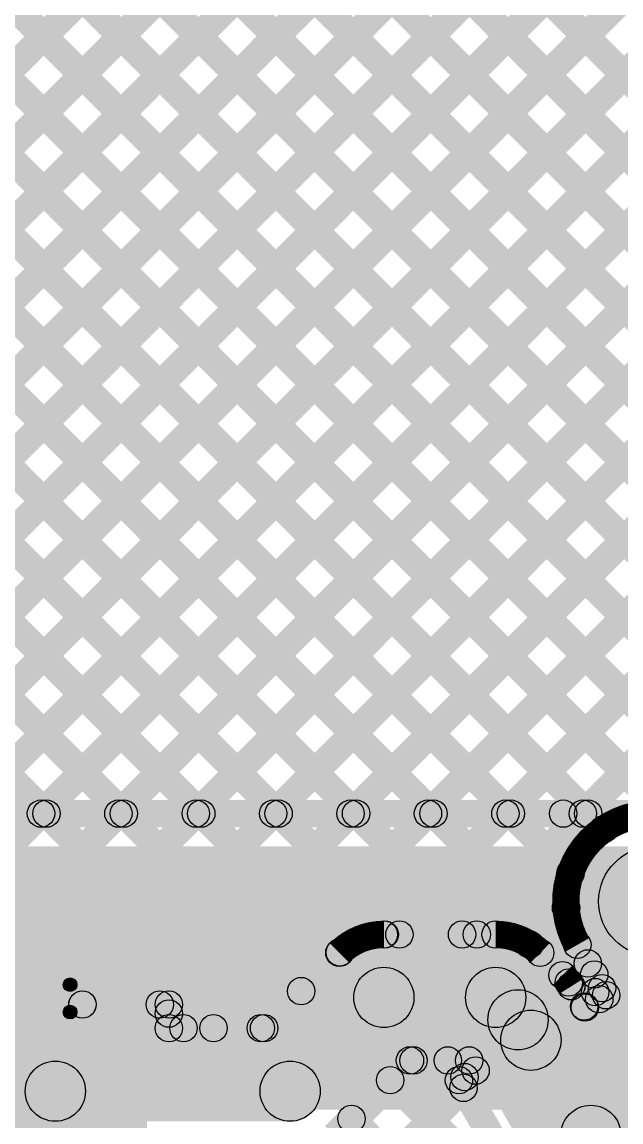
# Model space of a CAD drawing. Header units: millimetres. Extents: x 0.02 to 3.53, y 0 to 2.66.
# Drawn here: x 2.2419 to 2.4609, y 1.8574 to 2.2592 of the extents above; entities that cross this region are included whole.
import ezdxf

# ---------------------------------------------------------------- set-up
doc = ezdxf.new("R2010")
doc.units = ezdxf.units.MM
doc.header["$MEASUREMENT"] = 0
for name, color, linetype in [('BottomLayer', 5, 'Continuous'), ('TopLayer', 1, 'Continuous'), ('TopOverlay', 2, 'Continuous'), ('TopPaste', 8, 'Continuous'), ('TopSolder', 216, 'Continuous')]:
    doc.layers.add(name, color=color, linetype=linetype)

# ---------------------------------------------------------------- blocks, each defined once
blk = doc.blocks.new('WS2812B_M____6')
at = {"layer": 'TopLayer'}
for points in [[(-0.09409, 0.05079), (-0.03504, 0.05079), (-0.03504, 0.01142), (-0.09409, 0.01142)], [(0.03504, 0.05079), (0.09409, 0.05079), (0.09409, 0.01142), (0.03504, 0.01142)], [(-0.09409, -0.01142), (-0.03504, -0.01142), (-0.03504, -0.05079), (-0.09409, -0.05079)], [(0.03504, -0.01142), (0.09409, -0.01142), (0.09409, -0.05079), (0.03504, -0.05079)]]:
    blk.add_hatch(color=1, dxfattribs=at).paths.add_polyline_path(points)
at = {"layer": 'TopOverlay'}
h = blk.add_hatch(color=2, dxfattribs=at)
edge = h.paths.add_edge_path()
edge.add_arc((-0.07, 0.07), 0.0025, 0, 360)
h = blk.add_hatch(color=2, dxfattribs=at)
edge = h.paths.add_edge_path()
edge.add_arc((-0.07, 0.07), 0.0025, 0, 360)
for points in [[(0.07, 0.0725), (0.07, 0.0675), (-0.07, 0.0675), (-0.07, 0.0725)], [(-0.0725, 0.07), (-0.0675, 0.07), (-0.0675, 0.06), (-0.0725, 0.06)], [(0.0675, 0.07), (0.0725, 0.07), (0.0725, 0.06), (0.0675, 0.06)], [(-0.0725, -0.06), (-0.0675, -0.06), (-0.0675, -0.07), (-0.0725, -0.07)], [(0.0675, -0.06), (0.0725, -0.06), (0.0725, -0.07), (0.0675, -0.07)], [(0.07, -0.0675), (0.07, -0.0725), (-0.07, -0.0725), (-0.07, -0.0675)]]:
    blk.add_hatch(color=2, dxfattribs=at).paths.add_polyline_path(points)
h = blk.add_hatch(color=2, dxfattribs=at)
edge = h.paths.add_edge_path()
edge.add_arc((0.07, 0.07), 0.0025, 0, 360)
h = blk.add_hatch(color=2, dxfattribs=at)
edge = h.paths.add_edge_path()
edge.add_arc((0.07, 0.07), 0.0025, 0, 360)
h = blk.add_hatch(color=2, dxfattribs=at)
edge = h.paths.add_edge_path()
edge.add_arc((-0.091, 0.061), 0.0025, 0, 360)
h = blk.add_hatch(color=2, dxfattribs=at)
edge = h.paths.add_edge_path()
edge.add_arc((-0.085, 0.061), 0.0025, 0, 360)
h = blk.add_hatch(color=2, dxfattribs=at)
edge = h.paths.add_edge_path()
edge.add_arc((-0.07, 0.06), 0.0025, 0, 360)
h = blk.add_hatch(color=2, dxfattribs=at)
edge = h.paths.add_edge_path()
edge.add_arc((0.07, 0.06), 0.0025, 0, 360)
h = blk.add_hatch(color=2, dxfattribs=at)
edge = h.paths.add_edge_path()
edge.add_arc((-0.07, -0.06), 0.0025, 0, 360)
h = blk.add_hatch(color=2, dxfattribs=at)
edge = h.paths.add_edge_path()
edge.add_arc((0.07, -0.06), 0.0025, 0, 360)
h = blk.add_hatch(color=2, dxfattribs=at)
edge = h.paths.add_edge_path()
edge.add_arc((-0.07, -0.07), 0.0025, 0, 360)
h = blk.add_hatch(color=2, dxfattribs=at)
edge = h.paths.add_edge_path()
edge.add_arc((-0.07, -0.07), 0.0025, 0, 360)
h = blk.add_hatch(color=2, dxfattribs=at)
edge = h.paths.add_edge_path()
edge.add_arc((0.07, -0.07), 0.0025, 0, 360)
h = blk.add_hatch(color=2, dxfattribs=at)
edge = h.paths.add_edge_path()
edge.add_arc((0.07, -0.07), 0.0025, 0, 360)
at = {"layer": 'TopPaste'}
for points in [[(-0.09409, 0.05079), (-0.03504, 0.05079), (-0.03504, 0.01142), (-0.09409, 0.01142)], [(0.03504, 0.05079), (0.09409, 0.05079), (0.09409, 0.01142), (0.03504, 0.01142)], [(-0.09409, -0.01142), (-0.03504, -0.01142), (-0.03504, -0.05079), (-0.09409, -0.05079)], [(0.03504, -0.01142), (0.09409, -0.01142), (0.09409, -0.05079), (0.03504, -0.05079)]]:
    blk.add_hatch(color=8, dxfattribs=at).paths.add_polyline_path(points)
at = {"layer": 'TopSolder'}
for points in [[(-0.09809, 0.05479), (-0.03104, 0.05479), (-0.03104, 0.00742), (-0.09809, 0.00742)], [(0.03104, 0.05479), (0.09809, 0.05479), (0.09809, 0.00742), (0.03104, 0.00742)], [(-0.09809, -0.00742), (-0.03104, -0.00742), (-0.03104, -0.05479), (-0.09809, -0.05479)], [(0.03104, -0.00742), (0.09809, -0.00742), (0.09809, -0.05479), (0.03104, -0.05479)]]:
    blk.add_hatch(color=216, dxfattribs=at).paths.add_polyline_path(points)
at = {"layer": 'TopOverlay', "const_width": 0.005}
blk.add_lwpolyline([(-0.085, 0.061, 1), (-0.091, 0.061, 1)], format="xyb", close=True, dxfattribs=at)
at = {"layer": 'TopOverlay'}
for centre in [(-0.07, 0.07), (-0.07, 0.07), (0.07, 0.07), (0.07, 0.07), (-0.091, 0.061), (-0.085, 0.061), (-0.07, 0.06), (0.07, 0.06), (-0.07, -0.06), (0.07, -0.06), (-0.07, -0.07), (-0.07, -0.07), (0.07, -0.07), (0.07, -0.07)]:
    blk.add_circle(centre, 0.0025, dxfattribs=at)
blk = doc.blocks.new('WS2812B_M____7')
at = {"layer": 'TopLayer'}
for points in [[(-0.09409, 0.05079), (-0.03504, 0.05079), (-0.03504, 0.01142), (-0.09409, 0.01142)], [(0.03504, 0.05079), (0.09409, 0.05079), (0.09409, 0.01142), (0.03504, 0.01142)], [(-0.09409, -0.01142), (-0.03504, -0.01142), (-0.03504, -0.05079), (-0.09409, -0.05079)], [(0.03504, -0.01142), (0.09409, -0.01142), (0.09409, -0.05079), (0.03504, -0.05079)]]:
    blk.add_hatch(color=1, dxfattribs=at).paths.add_polyline_path(points)
at = {"layer": 'TopOverlay'}
h = blk.add_hatch(color=2, dxfattribs=at)
edge = h.paths.add_edge_path()
edge.add_arc((-0.07, 0.07), 0.0025, 0, 360)
h = blk.add_hatch(color=2, dxfattribs=at)
edge = h.paths.add_edge_path()
edge.add_arc((-0.07, 0.07), 0.0025, 0, 360)
for points in [[(0.07, 0.0725), (0.07, 0.0675), (-0.07, 0.0675), (-0.07, 0.0725)], [(-0.0725, 0.07), (-0.0675, 0.07), (-0.0675, 0.06), (-0.0725, 0.06)], [(0.0675, 0.07), (0.0725, 0.07), (0.0725, 0.06), (0.0675, 0.06)], [(-0.0725, -0.06), (-0.0675, -0.06), (-0.0675, -0.07), (-0.0725, -0.07)], [(0.0675, -0.06), (0.0725, -0.06), (0.0725, -0.07), (0.0675, -0.07)], [(0.07, -0.0675), (0.07, -0.0725), (-0.07, -0.0725), (-0.07, -0.0675)]]:
    blk.add_hatch(color=2, dxfattribs=at).paths.add_polyline_path(points)
h = blk.add_hatch(color=2, dxfattribs=at)
edge = h.paths.add_edge_path()
edge.add_arc((0.07, 0.07), 0.0025, 0, 360)
h = blk.add_hatch(color=2, dxfattribs=at)
edge = h.paths.add_edge_path()
edge.add_arc((0.07, 0.07), 0.0025, 0, 360)
h = blk.add_hatch(color=2, dxfattribs=at)
edge = h.paths.add_edge_path()
edge.add_arc((-0.091, 0.061), 0.0025, 0, 360)
h = blk.add_hatch(color=2, dxfattribs=at)
edge = h.paths.add_edge_path()
edge.add_arc((-0.085, 0.061), 0.0025, 0, 360)
h = blk.add_hatch(color=2, dxfattribs=at)
edge = h.paths.add_edge_path()
edge.add_arc((-0.07, 0.06), 0.0025, 0, 360)
h = blk.add_hatch(color=2, dxfattribs=at)
edge = h.paths.add_edge_path()
edge.add_arc((0.07, 0.06), 0.0025, 0, 360)
h = blk.add_hatch(color=2, dxfattribs=at)
edge = h.paths.add_edge_path()
edge.add_arc((-0.07, -0.06), 0.0025, 0, 360)
h = blk.add_hatch(color=2, dxfattribs=at)
edge = h.paths.add_edge_path()
edge.add_arc((0.07, -0.06), 0.0025, 0, 360)
h = blk.add_hatch(color=2, dxfattribs=at)
edge = h.paths.add_edge_path()
edge.add_arc((-0.07, -0.07), 0.0025, 0, 360)
h = blk.add_hatch(color=2, dxfattribs=at)
edge = h.paths.add_edge_path()
edge.add_arc((-0.07, -0.07), 0.0025, 0, 360)
h = blk.add_hatch(color=2, dxfattribs=at)
edge = h.paths.add_edge_path()
edge.add_arc((0.07, -0.07), 0.0025, 0, 360)
h = blk.add_hatch(color=2, dxfattribs=at)
edge = h.paths.add_edge_path()
edge.add_arc((0.07, -0.07), 0.0025, 0, 360)
at = {"layer": 'TopPaste'}
for points in [[(-0.09409, 0.05079), (-0.03504, 0.05079), (-0.03504, 0.01142), (-0.09409, 0.01142)], [(0.03504, 0.05079), (0.09409, 0.05079), (0.09409, 0.01142), (0.03504, 0.01142)], [(-0.09409, -0.01142), (-0.03504, -0.01142), (-0.03504, -0.05079), (-0.09409, -0.05079)], [(0.03504, -0.01142), (0.09409, -0.01142), (0.09409, -0.05079), (0.03504, -0.05079)]]:
    blk.add_hatch(color=8, dxfattribs=at).paths.add_polyline_path(points)
at = {"layer": 'TopSolder'}
for points in [[(-0.09809, 0.05479), (-0.03104, 0.05479), (-0.03104, 0.00742), (-0.09809, 0.00742)], [(0.03104, 0.05479), (0.09809, 0.05479), (0.09809, 0.00742), (0.03104, 0.00742)], [(-0.09809, -0.00742), (-0.03104, -0.00742), (-0.03104, -0.05479), (-0.09809, -0.05479)], [(0.03104, -0.00742), (0.09809, -0.00742), (0.09809, -0.05479), (0.03104, -0.05479)]]:
    blk.add_hatch(color=216, dxfattribs=at).paths.add_polyline_path(points)
at = {"layer": 'TopOverlay', "const_width": 0.005}
blk.add_lwpolyline([(-0.085, 0.061, 1), (-0.091, 0.061, 1)], format="xyb", close=True, dxfattribs=at)
at = {"layer": 'TopOverlay'}
for centre in [(-0.07, 0.07), (-0.07, 0.07), (0.07, 0.07), (0.07, 0.07), (-0.091, 0.061), (-0.085, 0.061), (-0.07, 0.06), (0.07, 0.06), (-0.07, -0.06), (0.07, -0.06), (-0.07, -0.07), (-0.07, -0.07), (0.07, -0.07), (0.07, -0.07)]:
    blk.add_circle(centre, 0.0025, dxfattribs=at)

msp = doc.modelspace()

# ---------------------------------------------------------------- hatches: boundary and pattern name
at = {"layer": 'BottomLayer'}
for points in [[(1.56151, 2.65237), (1.56858, 2.65944), (2.25443, 1.9736), (2.24736, 1.96653)], [(1.5898, 2.65237), (1.59687, 2.65944), (2.28271, 1.9736), (2.27564, 1.96653)], [(1.61808, 2.65237), (1.62515, 2.65944), (2.311, 1.9736), (2.30392, 1.96653)], [(1.64637, 2.65237), (1.65344, 2.65944), (2.33928, 1.9736), (2.33221, 1.96653)], [(1.67465, 2.65237), (1.68172, 2.65944), (2.36756, 1.9736), (2.36049, 1.96653)], [(1.70293, 2.65237), (1.71001, 2.65944), (2.39585, 1.9736), (2.38878, 1.96653)], [(1.73122, 2.65237), (1.73829, 2.65944), (2.42413, 1.9736), (2.41706, 1.96653)], [(1.7595, 2.65237), (1.76657, 2.65944), (2.45242, 1.9736), (2.44535, 1.96653)], [(1.78779, 2.65237), (1.79486, 2.65944), (2.4807, 1.9736), (2.47363, 1.96653)], [(1.81607, 2.65237), (1.82314, 2.65944), (2.50899, 1.9736), (2.50191, 1.96653)], [(1.84436, 2.65237), (1.85143, 2.65944), (2.53727, 1.9736), (2.5302, 1.96653)], [(1.87264, 2.65237), (1.87971, 2.65944), (2.56555, 1.9736), (2.55848, 1.96653)], [(1.90092, 2.65237), (1.908, 2.65944), (2.59384, 1.9736), (2.58677, 1.96653)], [(1.92921, 2.65237), (1.93628, 2.65944), (2.62212, 1.9736), (2.61505, 1.96653)], [(1.95749, 2.65237), (1.96456, 2.65944), (2.65041, 1.9736), (2.64334, 1.96653)], [(1.96958, 1.96653), (1.96251, 1.9736), (2.64835, 2.65944), (2.65542, 2.65237)], [(1.96958, 1.96653), (1.96251, 1.9736), (2.64835, 2.65944), (2.65542, 2.65237)], [(1.98578, 2.65237), (1.99285, 2.65944), (2.67869, 1.9736), (2.67162, 1.96653)], [(1.99787, 1.96653), (1.9908, 1.9736), (2.67664, 2.65944), (2.68371, 2.65237)], [(2.01406, 2.65237), (2.02113, 2.65944), (2.70698, 1.9736), (2.6999, 1.96653)], [(2.02615, 1.96653), (2.01908, 1.9736), (2.70492, 2.65944), (2.71199, 2.65237)], [(2.04235, 2.65237), (2.04942, 2.65944), (2.73526, 1.9736), (2.72819, 1.96653)], [(2.05443, 1.96653), (2.04736, 1.9736), (2.73321, 2.65944), (2.74028, 2.65237)], [(2.08272, 1.96653), (2.07565, 1.9736), (2.76149, 2.65944), (2.76856, 2.65237)], [(2.111, 1.96653), (2.10393, 1.9736), (2.78977, 2.65944), (2.79685, 2.65237)], [(2.13929, 1.96653), (2.13222, 1.9736), (2.81806, 2.65944), (2.82513, 2.65237)], [(2.16757, 1.96653), (2.1605, 1.9736), (2.84634, 2.65944), (2.85341, 2.65237)], [(2.19586, 1.96653), (2.18879, 1.9736), (2.87463, 2.65944), (2.8817, 2.65237)], [(2.22414, 1.96653), (2.21707, 1.9736), (2.90291, 2.65944), (2.90998, 2.65237)], [(2.25242, 1.96653), (2.24535, 1.9736), (2.9312, 2.65944), (2.93827, 2.65237)], [(2.28071, 1.96653), (2.27364, 1.9736), (2.95948, 2.65944), (2.96655, 2.65237)], [(2.30899, 1.96653), (2.30192, 1.9736), (2.98776, 2.65944), (2.99484, 2.65237)], [(2.33728, 1.96653), (2.33021, 1.9736), (3.01605, 2.65944), (3.02312, 2.65237)], [(2.36556, 1.96653), (2.35849, 1.9736), (3.04433, 2.65944), (3.0514, 2.65237)], [(2.39385, 1.96653), (2.38678, 1.9736), (3.07262, 2.65944), (3.07969, 2.65237)], [(2.42213, 1.96653), (2.41506, 1.9736), (3.1009, 2.65944), (3.10797, 2.65237)], [(2.45042, 1.96653), (2.44334, 1.9736), (3.12919, 2.65944), (3.13626, 2.65237)], [(1.25013, 1.96506), (1.25013, 1.97506), (2.43975, 1.97506), (2.43975, 1.96506)], [(2.43975, 1.96506), (2.43975, 1.97506), (2.53068, 1.97506), (2.53068, 1.96506)], [(2.43975, 1.96506), (2.43975, 1.97506), (2.53068, 1.97506), (2.53068, 1.96506)], [(1.10923, 1.862), (3.28246, 1.862), (3.28246, 1.95806), (1.10923, 1.95806)], [(2.45175, 1.80452), (2.51868, 1.80452), (2.51868, 1.95806), (2.45175, 1.95806)]]:
    msp.add_hatch(color=5, dxfattribs=at).paths.add_polyline_path(points)
h = msp.add_hatch(color=5, dxfattribs=at)
edge = h.paths.add_edge_path()
edge.add_arc((2.24889, 1.97006), 0.005, 0, 360)
h = msp.add_hatch(color=5, dxfattribs=at)
edge = h.paths.add_edge_path()
edge.add_arc((2.25089, 1.97006), 0.005, 0, 360)
h = msp.add_hatch(color=5, dxfattribs=at)
edge = h.paths.add_edge_path()
edge.add_arc((2.27717, 1.97006), 0.005, 0, 360)
h = msp.add_hatch(color=5, dxfattribs=at)
edge = h.paths.add_edge_path()
edge.add_arc((2.27918, 1.97006), 0.005, 0, 360)
h = msp.add_hatch(color=5, dxfattribs=at)
edge = h.paths.add_edge_path()
edge.add_arc((2.30546, 1.97006), 0.005, 0, 360)
h = msp.add_hatch(color=5, dxfattribs=at)
edge = h.paths.add_edge_path()
edge.add_arc((2.30746, 1.97006), 0.005, 0, 360)
h = msp.add_hatch(color=5, dxfattribs=at)
edge = h.paths.add_edge_path()
edge.add_arc((2.33374, 1.97006), 0.005, 0, 360)
h = msp.add_hatch(color=5, dxfattribs=at)
edge = h.paths.add_edge_path()
edge.add_arc((2.33574, 1.97006), 0.005, 0, 360)
h = msp.add_hatch(color=5, dxfattribs=at)
edge = h.paths.add_edge_path()
edge.add_arc((2.36203, 1.97006), 0.005, 0, 360)
h = msp.add_hatch(color=5, dxfattribs=at)
edge = h.paths.add_edge_path()
edge.add_arc((2.36403, 1.97006), 0.005, 0, 360)
h = msp.add_hatch(color=5, dxfattribs=at)
edge = h.paths.add_edge_path()
edge.add_arc((2.39031, 1.97006), 0.005, 0, 360)
h = msp.add_hatch(color=5, dxfattribs=at)
edge = h.paths.add_edge_path()
edge.add_arc((2.39231, 1.97006), 0.005, 0, 360)
h = msp.add_hatch(color=5, dxfattribs=at)
edge = h.paths.add_edge_path()
edge.add_arc((2.4186, 1.97006), 0.005, 0, 360)
h = msp.add_hatch(color=5, dxfattribs=at)
edge = h.paths.add_edge_path()
edge.add_arc((2.4206, 1.97006), 0.005, 0, 360)
h = msp.add_hatch(color=5, dxfattribs=at)
edge = h.paths.add_edge_path()
edge.add_arc((2.43975, 1.97006), 0.005, 0, 360)
h = msp.add_hatch(color=5, dxfattribs=at)
edge = h.paths.add_edge_path()
edge.add_arc((2.43975, 1.97006), 0.005, 0, 360)
h = msp.add_hatch(color=5, dxfattribs=at)
edge = h.paths.add_edge_path()
edge.add_arc((2.43975, 1.97006), 0.005, 0, 360)
h = msp.add_hatch(color=5, dxfattribs=at)
edge = h.paths.add_edge_path()
edge.add_arc((2.44688, 1.97006), 0.005, 0, 360)
h = msp.add_hatch(color=5, dxfattribs=at)
edge = h.paths.add_edge_path()
edge.add_arc((2.44888, 1.97006), 0.005, 0, 360)
at = {"layer": 'TopLayer'}
for points in [[(1.28809, 1.14362), (1.28102, 1.15069), (2.78977, 2.65944), (2.79685, 2.65237)], [(1.50494, 2.65237), (1.51202, 2.65944), (2.26754, 1.90391), (2.26047, 1.89684)], [(1.53323, 2.65237), (1.5403, 2.65944), (2.29583, 1.90391), (2.28876, 1.89684)], [(1.55851, 1.44232), (1.55144, 1.44939), (2.76149, 2.65944), (2.76856, 2.65237)], [(1.56151, 2.65237), (1.56858, 2.65944), (2.3328, 1.89523), (2.32573, 1.88816)], [(1.58755, 1.49964), (1.58048, 1.50672), (2.73321, 2.65944), (2.74028, 2.65237)], [(1.5897, 1.58665), (1.58263, 1.59372), (2.64835, 2.65944), (2.65542, 2.65237)], [(1.5897, 1.58665), (1.58263, 1.59372), (2.64835, 2.65944), (2.65542, 2.65237)], [(1.5897, 1.53008), (1.58263, 1.53715), (2.70492, 2.65944), (2.71199, 2.65237)], [(1.5897, 1.55836), (1.58263, 1.56543), (2.67664, 2.65944), (2.68371, 2.65237)], [(1.5898, 2.65237), (1.59687, 2.65944), (2.34751, 1.9088), (2.34044, 1.90173)], [(1.61808, 2.65237), (1.62515, 2.65944), (2.36166, 1.92294), (2.35459, 1.91587)], [(1.64637, 2.65237), (1.65344, 2.65944), (2.3834, 1.92948), (2.37633, 1.92241)], [(1.67465, 2.65237), (1.68172, 2.65944), (2.41168, 1.92948), (2.40461, 1.92241)], [(1.70293, 2.65237), (1.71001, 2.65944), (2.45463, 1.91482), (2.44756, 1.90775)], [(1.73122, 2.65237), (1.73829, 2.65944), (2.44591, 1.95182), (2.43884, 1.94475)], [(1.7595, 2.65237), (1.76657, 2.65944), (2.4581, 1.96792), (2.45103, 1.96085)], [(1.78779, 2.65237), (1.79486, 2.65944), (2.48114, 1.97316), (2.47407, 1.96609)], [(1.81607, 2.65237), (1.82314, 2.65944), (2.99267, 1.48991), (2.9856, 1.48284)], [(1.84436, 2.65237), (1.85143, 2.65944), (3.00693, 1.50394), (2.99986, 1.49687)], [(1.87264, 2.65237), (1.87971, 2.65944), (3.03507, 1.50408), (3.028, 1.49701)], [(1.90092, 2.65237), (1.908, 2.65944), (3.44684, 1.12059), (3.43977, 1.11352)], [(1.92921, 2.65237), (1.93628, 2.65944), (3.44684, 1.14888), (3.43977, 1.14181)], [(1.95749, 2.65237), (1.96456, 2.65944), (3.44684, 1.17716), (3.43977, 1.17009)], [(1.98578, 2.65237), (1.99285, 2.65944), (3.44684, 1.20545), (3.43977, 1.19838)], [(2.01406, 2.65237), (2.02113, 2.65944), (3.44684, 1.23373), (3.43977, 1.22666)], [(2.04235, 2.65237), (2.04942, 2.65944), (3.44684, 1.26202), (3.43977, 1.25494)], [(2.06992, 1.89716), (2.06285, 1.90423), (2.81806, 2.65944), (2.82513, 2.65237)], [(2.10089, 1.89984), (2.09382, 1.90691), (2.84634, 2.65944), (2.85341, 2.65237)], [(2.12917, 1.89984), (2.1221, 1.90691), (2.87463, 2.65944), (2.8817, 2.65237)], [(2.15746, 1.89984), (2.15038, 1.90691), (2.90291, 2.65944), (2.90998, 2.65237)], [(2.17304, 1.85886), (2.16597, 1.86593), (2.95948, 2.65944), (2.96655, 2.65237)], [(2.17304, 1.88714), (2.16597, 1.89421), (2.9312, 2.65944), (2.93827, 2.65237)], [(2.23931, 1.89684), (2.23224, 1.90391), (2.98776, 2.65944), (2.99484, 2.65237)], [(2.26759, 1.89684), (2.26052, 1.90391), (3.01605, 2.65944), (3.02312, 2.65237)], [(2.29588, 1.89684), (2.28881, 1.90391), (3.04433, 2.65944), (3.0514, 2.65237)], [(2.31548, 1.88816), (2.30841, 1.89523), (3.07262, 2.65944), (3.07969, 2.65237)], [(2.37801, 1.92241), (2.37094, 1.92948), (3.1009, 2.65944), (3.10797, 2.65237)], [(2.4063, 1.92241), (2.39923, 1.92948), (3.12919, 2.65944), (3.13626, 2.65237)], [(2.45531, 1.92809), (2.49005, 1.94793), (2.52108, 1.8936), (2.48635, 1.87376)], [(2.43096, 1.91879), (2.42389, 1.92586), (2.43723, 1.9392), (2.4443, 1.93213)], [(2.37419, 1.92094), (2.37419, 1.93094), (2.41504, 1.93094), (2.41504, 1.92094)], [(2.44055, 1.91965), (2.44924, 1.92461), (2.45826, 1.90882), (2.44958, 1.90386)], [(2.33395, 1.88816), (2.32687, 1.89523), (2.35439, 1.92274), (2.36146, 1.91567)], [(2.42777, 1.91567), (2.43484, 1.92274), (2.44302, 1.91456), (2.43595, 1.90749)], [(2.4453, 1.90484), (2.43822, 1.91191), (2.44522, 1.91891), (2.45229, 1.91184)], [(2.37419, 1.89194), (2.37419, 1.91394), (2.41504, 1.91394), (2.41504, 1.89194)], [(2.34772, 1.86091), (2.33216, 1.87647), (2.36641, 1.91072), (2.38197, 1.89517)], [(2.40726, 1.89517), (2.42282, 1.91072), (2.431, 1.90254), (2.41544, 1.88699)], [(2.43846, 1.90434), (2.44692, 1.90968), (2.45159, 1.90228), (2.44313, 1.89694)], [(2.44958, 1.90386), (2.45826, 1.90882), (2.45975, 1.90622), (2.45106, 1.90125)], [(2.21258, 1.89538), (2.21258, 1.90538), (2.29564, 1.90538), (2.29564, 1.89538)], [(2.4501, 1.8949), (2.4451, 1.90356), (2.45041, 1.90663), (2.45541, 1.89797)], [(2.44708, 1.9024), (2.45574, 1.9074), (2.45724, 1.9048), (2.44858, 1.8998)], [(2.28876, 1.89684), (2.29583, 1.90391), (2.29917, 1.90057), (2.2921, 1.8935)], [(2.30064, 1.89169), (2.29064, 1.89169), (2.29064, 1.90038), (2.30064, 1.90038)], [(2.2921, 1.8935), (2.29917, 1.90057), (2.30451, 1.89523), (2.29744, 1.88816)], [(2.41392, 1.88889), (2.43252, 1.90063), (2.43723, 1.89318), (2.41862, 1.88144)], [(2.29564, 1.88669), (2.29564, 1.89669), (2.33041, 1.89669), (2.33041, 1.88669)], [(2.41862, 1.88144), (2.43723, 1.89318), (2.45915, 1.85844), (2.44054, 1.8467)], [(2.38372, 1.87494), (2.38372, 1.88494), (2.40538, 1.88494), (2.40538, 1.87494)], [(2.33844, 1.82626), (2.33136, 1.83333), (2.38151, 1.88348), (2.38858, 1.87641)], [(2.35974, 1.84889), (2.35266, 1.85596), (2.38018, 1.88348), (2.38725, 1.87641)], [(2.39404, 1.87641), (2.40111, 1.88348), (2.4072, 1.8774), (2.40013, 1.87033)], [(2.40414, 1.86836), (2.39914, 1.87702), (2.40523, 1.88054), (2.41023, 1.87188)], [(2.40115, 1.87728), (2.4096, 1.88261), (2.41196, 1.87888), (2.4035, 1.87354)], [(2.25411, 1.85769), (2.25411, 1.87969), (2.33994, 1.87969), (2.33994, 1.85769)], [(2.37297, 1.8692), (2.38004, 1.87627), (2.43946, 1.81685), (2.43239, 1.80978)], [(2.34816, 1.8077), (2.34109, 1.81477), (2.39973, 1.87342), (2.4068, 1.86635)], [(2.39731, 1.87019), (2.40597, 1.87519), (2.4475, 1.80327), (2.43884, 1.79827)], [(2.35883, 1.85506), (2.3659, 1.86213), (2.4781, 1.74992), (2.47103, 1.74285)]]:
    msp.add_hatch(color=1, dxfattribs=at).paths.add_polyline_path(points)
h = msp.add_hatch(color=1, dxfattribs=at)
edge = h.paths.add_edge_path()
edge.add_arc((2.45456, 1.96438), 0.005, 0, 360)
h = msp.add_hatch(color=1, dxfattribs=at)
edge = h.paths.add_edge_path()
edge.add_arc((2.47268, 1.93801), 0.02, 0, 360)
h = msp.add_hatch(color=1, dxfattribs=at)
edge = h.paths.add_edge_path()
edge.add_arc((2.44238, 1.94828), 0.005, 0, 360)
h = msp.add_hatch(color=1, dxfattribs=at)
edge = h.paths.add_edge_path()
edge.add_arc((2.44077, 1.93567), 0.005, 0, 360)
h = msp.add_hatch(color=1, dxfattribs=at)
edge = h.paths.add_edge_path()
edge.add_arc((2.37419, 1.92594), 0.005, 0, 360)
h = msp.add_hatch(color=1, dxfattribs=at)
edge = h.paths.add_edge_path()
edge.add_arc((2.37419, 1.92594), 0.005, 0, 360)
h = msp.add_hatch(color=1, dxfattribs=at)
edge = h.paths.add_edge_path()
edge.add_arc((2.37419, 1.92594), 0.005, 0, 360)
h = msp.add_hatch(color=1, dxfattribs=at)
edge = h.paths.add_edge_path()
edge.add_arc((2.37448, 1.92594), 0.005, 0, 360)
h = msp.add_hatch(color=1, dxfattribs=at)
edge = h.paths.add_edge_path()
edge.add_arc((2.37986, 1.92594), 0.005, 0, 360)
h = msp.add_hatch(color=1, dxfattribs=at)
edge = h.paths.add_edge_path()
edge.add_arc((2.40276, 1.92594), 0.005, 0, 360)
h = msp.add_hatch(color=1, dxfattribs=at)
edge = h.paths.add_edge_path()
edge.add_arc((2.40815, 1.92594), 0.005, 0, 360)
h = msp.add_hatch(color=1, dxfattribs=at)
edge = h.paths.add_edge_path()
edge.add_arc((2.41504, 1.92594), 0.005, 0, 360)
h = msp.add_hatch(color=1, dxfattribs=at)
edge = h.paths.add_edge_path()
edge.add_arc((2.41504, 1.92594), 0.005, 0, 360)
h = msp.add_hatch(color=1, dxfattribs=at)
edge = h.paths.add_edge_path()
edge.add_arc((2.41504, 1.92594), 0.005, 0, 360)
h = msp.add_hatch(color=1, dxfattribs=at)
edge = h.paths.add_edge_path()
edge.add_arc((2.35812, 1.9194), 0.005, 0, 360)
h = msp.add_hatch(color=1, dxfattribs=at)
edge = h.paths.add_edge_path()
edge.add_arc((2.42743, 1.92232), 0.005, 0, 360)
h = msp.add_hatch(color=1, dxfattribs=at)
edge = h.paths.add_edge_path()
edge.add_arc((2.44489, 1.92213), 0.005, 0, 360)
h = msp.add_hatch(color=1, dxfattribs=at)
edge = h.paths.add_edge_path()
edge.add_arc((2.44489, 1.92213), 0.005, 0, 360)
h = msp.add_hatch(color=1, dxfattribs=at)
edge = h.paths.add_edge_path()
edge.add_arc((2.35793, 1.91921), 0.005, 0, 360)
h = msp.add_hatch(color=1, dxfattribs=at)
edge = h.paths.add_edge_path()
edge.add_arc((2.35793, 1.91921), 0.005, 0, 360)
h = msp.add_hatch(color=1, dxfattribs=at)
edge = h.paths.add_edge_path()
edge.add_arc((2.35793, 1.91921), 0.005, 0, 360)
h = msp.add_hatch(color=1, dxfattribs=at)
edge = h.paths.add_edge_path()
edge.add_arc((2.4313, 1.91921), 0.005, 0, 360)
h = msp.add_hatch(color=1, dxfattribs=at)
edge = h.paths.add_edge_path()
edge.add_arc((2.4313, 1.91921), 0.005, 0, 360)
h = msp.add_hatch(color=1, dxfattribs=at)
edge = h.paths.add_edge_path()
edge.add_arc((2.4313, 1.91921), 0.005, 0, 360)
h = msp.add_hatch(color=1, dxfattribs=at)
edge = h.paths.add_edge_path()
edge.add_arc((2.44876, 1.91537), 0.005, 0, 360)
h = msp.add_hatch(color=1, dxfattribs=at)
edge = h.paths.add_edge_path()
edge.add_arc((2.45109, 1.91128), 0.005, 0, 360)
h = msp.add_hatch(color=1, dxfattribs=at)
edge = h.paths.add_edge_path()
edge.add_arc((2.37419, 1.90294), 0.011, 0, 360)
h = msp.add_hatch(color=1, dxfattribs=at)
edge = h.paths.add_edge_path()
edge.add_arc((2.37419, 1.90294), 0.011, 0, 360)
h = msp.add_hatch(color=1, dxfattribs=at)
edge = h.paths.add_edge_path()
edge.add_arc((2.41504, 1.90294), 0.011, 0, 360)
h = msp.add_hatch(color=1, dxfattribs=at)
edge = h.paths.add_edge_path()
edge.add_arc((2.41504, 1.90294), 0.011, 0, 360)
h = msp.add_hatch(color=1, dxfattribs=at)
edge = h.paths.add_edge_path()
edge.add_arc((2.43948, 1.91103), 0.005, 0, 360)
h = msp.add_hatch(color=1, dxfattribs=at)
edge = h.paths.add_edge_path()
edge.add_arc((2.43948, 1.91103), 0.005, 0, 360)
h = msp.add_hatch(color=1, dxfattribs=at)
edge = h.paths.add_edge_path()
edge.add_arc((2.43948, 1.91103), 0.005, 0, 360)
h = msp.add_hatch(color=1, dxfattribs=at)
edge = h.paths.add_edge_path()
edge.add_arc((2.44176, 1.90838), 0.005, 0, 360)
h = msp.add_hatch(color=1, dxfattribs=at)
edge = h.paths.add_edge_path()
edge.add_arc((2.34398, 1.90526), 0.005, 0, 360)
h = msp.add_hatch(color=1, dxfattribs=at)
edge = h.paths.add_edge_path()
edge.add_arc((2.44267, 1.90704), 0.005, 0, 360)
h = msp.add_hatch(color=1, dxfattribs=at)
edge = h.paths.add_edge_path()
edge.add_arc((2.44269, 1.90701), 0.005, 0, 360)
h = msp.add_hatch(color=1, dxfattribs=at)
edge = h.paths.add_edge_path()
edge.add_arc((2.44269, 1.90701), 0.005, 0, 360)
h = msp.add_hatch(color=1, dxfattribs=at)
edge = h.paths.add_edge_path()
edge.add_arc((2.45141, 1.9049), 0.005, 0, 360)
h = msp.add_hatch(color=1, dxfattribs=at)
edge = h.paths.add_edge_path()
edge.add_arc((2.45392, 1.90634), 0.005, 0, 360)
h = msp.add_hatch(color=1, dxfattribs=at)
edge = h.paths.add_edge_path()
edge.add_arc((2.45392, 1.90634), 0.005, 0, 360)
h = msp.add_hatch(color=1, dxfattribs=at)
edge = h.paths.add_edge_path()
edge.add_arc((2.4554, 1.90373), 0.005, 0, 360)
h = msp.add_hatch(color=1, dxfattribs=at)
edge = h.paths.add_edge_path()
edge.add_arc((2.26401, 1.90038), 0.005, 0, 360)
h = msp.add_hatch(color=1, dxfattribs=at)
edge = h.paths.add_edge_path()
edge.add_arc((2.26406, 1.90038), 0.005, 0, 360)
h = msp.add_hatch(color=1, dxfattribs=at)
edge = h.paths.add_edge_path()
edge.add_arc((2.29229, 1.90038), 0.005, 0, 360)
h = msp.add_hatch(color=1, dxfattribs=at)
edge = h.paths.add_edge_path()
edge.add_arc((2.29229, 1.90038), 0.005, 0, 360)
h = msp.add_hatch(color=1, dxfattribs=at)
edge = h.paths.add_edge_path()
edge.add_arc((2.29234, 1.90038), 0.005, 0, 360)
h = msp.add_hatch(color=1, dxfattribs=at)
edge = h.paths.add_edge_path()
edge.add_arc((2.29564, 1.90038), 0.005, 0, 360)
h = msp.add_hatch(color=1, dxfattribs=at)
edge = h.paths.add_edge_path()
edge.add_arc((2.29564, 1.90038), 0.005, 0, 360)
h = msp.add_hatch(color=1, dxfattribs=at)
edge = h.paths.add_edge_path()
edge.add_arc((2.42322, 1.89476), 0.011, 0, 360)
h = msp.add_hatch(color=1, dxfattribs=at)
edge = h.paths.add_edge_path()
edge.add_arc((2.42322, 1.89476), 0.011, 0, 360)
h = msp.add_hatch(color=1, dxfattribs=at)
edge = h.paths.add_edge_path()
edge.add_arc((2.44736, 1.89961), 0.005, 0, 360)
h = msp.add_hatch(color=1, dxfattribs=at)
edge = h.paths.add_edge_path()
edge.add_arc((2.4476, 1.89923), 0.005, 0, 360)
h = msp.add_hatch(color=1, dxfattribs=at)
edge = h.paths.add_edge_path()
edge.add_arc((2.45291, 1.9023), 0.005, 0, 360)
h = msp.add_hatch(color=1, dxfattribs=at)
edge = h.paths.add_edge_path()
edge.add_arc((2.45291, 1.9023), 0.005, 0, 360)
h = msp.add_hatch(color=1, dxfattribs=at)
edge = h.paths.add_edge_path()
edge.add_arc((2.29564, 1.89703), 0.005, 0, 360)
h = msp.add_hatch(color=1, dxfattribs=at)
edge = h.paths.add_edge_path()
edge.add_arc((2.29564, 1.89703), 0.005, 0, 360)
h = msp.add_hatch(color=1, dxfattribs=at)
edge = h.paths.add_edge_path()
edge.add_arc((2.29564, 1.89169), 0.005, 0, 360)
h = msp.add_hatch(color=1, dxfattribs=at)
edge = h.paths.add_edge_path()
edge.add_arc((2.29564, 1.89169), 0.005, 0, 360)
h = msp.add_hatch(color=1, dxfattribs=at)
edge = h.paths.add_edge_path()
edge.add_arc((2.30098, 1.89169), 0.005, 0, 360)
h = msp.add_hatch(color=1, dxfattribs=at)
edge = h.paths.add_edge_path()
edge.add_arc((2.31194, 1.89169), 0.005, 0, 360)
h = msp.add_hatch(color=1, dxfattribs=at)
edge = h.paths.add_edge_path()
edge.add_arc((2.32926, 1.89169), 0.005, 0, 360)
h = msp.add_hatch(color=1, dxfattribs=at)
edge = h.paths.add_edge_path()
edge.add_arc((2.33041, 1.89169), 0.005, 0, 360)
h = msp.add_hatch(color=1, dxfattribs=at)
edge = h.paths.add_edge_path()
edge.add_arc((2.33041, 1.89169), 0.005, 0, 360)
h = msp.add_hatch(color=1, dxfattribs=at)
edge = h.paths.add_edge_path()
edge.add_arc((2.42793, 1.88731), 0.011, 0, 360)
h = msp.add_hatch(color=1, dxfattribs=at)
edge = h.paths.add_edge_path()
edge.add_arc((2.42793, 1.88731), 0.011, 0, 360)
h = msp.add_hatch(color=1, dxfattribs=at)
edge = h.paths.add_edge_path()
edge.add_arc((2.38372, 1.87994), 0.005, 0, 360)
h = msp.add_hatch(color=1, dxfattribs=at)
edge = h.paths.add_edge_path()
edge.add_arc((2.38372, 1.87994), 0.005, 0, 360)
h = msp.add_hatch(color=1, dxfattribs=at)
edge = h.paths.add_edge_path()
edge.add_arc((2.38505, 1.87994), 0.005, 0, 360)
h = msp.add_hatch(color=1, dxfattribs=at)
edge = h.paths.add_edge_path()
edge.add_arc((2.39758, 1.87994), 0.005, 0, 360)
h = msp.add_hatch(color=1, dxfattribs=at)
edge = h.paths.add_edge_path()
edge.add_arc((2.40538, 1.87994), 0.005, 0, 360)
h = msp.add_hatch(color=1, dxfattribs=at)
edge = h.paths.add_edge_path()
edge.add_arc((2.40538, 1.87994), 0.005, 0, 360)
h = msp.add_hatch(color=1, dxfattribs=at)
edge = h.paths.add_edge_path()
edge.add_arc((2.40773, 1.87621), 0.005, 0, 360)
h = msp.add_hatch(color=1, dxfattribs=at)
edge = h.paths.add_edge_path()
edge.add_arc((2.40773, 1.87621), 0.005, 0, 360)
h = msp.add_hatch(color=1, dxfattribs=at)
edge = h.paths.add_edge_path()
edge.add_arc((2.25411, 1.86869), 0.011, 0, 360)
h = msp.add_hatch(color=1, dxfattribs=at)
edge = h.paths.add_edge_path()
edge.add_arc((2.33994, 1.86869), 0.011, 0, 360)
h = msp.add_hatch(color=1, dxfattribs=at)
edge = h.paths.add_edge_path()
edge.add_arc((2.33994, 1.86869), 0.011, 0, 360)
h = msp.add_hatch(color=1, dxfattribs=at)
edge = h.paths.add_edge_path()
edge.add_arc((2.3765, 1.87273), 0.005, 0, 360)
h = msp.add_hatch(color=1, dxfattribs=at)
edge = h.paths.add_edge_path()
edge.add_arc((2.40164, 1.87269), 0.005, 0, 360)
h = msp.add_hatch(color=1, dxfattribs=at)
edge = h.paths.add_edge_path()
edge.add_arc((2.40164, 1.87269), 0.005, 0, 360)
h = msp.add_hatch(color=1, dxfattribs=at)
edge = h.paths.add_edge_path()
edge.add_arc((2.40366, 1.87386), 0.005, 0, 360)
h = msp.add_hatch(color=1, dxfattribs=at)
edge = h.paths.add_edge_path()
edge.add_arc((2.40327, 1.86988), 0.005, 0, 360)
h = msp.add_hatch(color=1, dxfattribs=at)
edge = h.paths.add_edge_path()
edge.add_arc((2.36236, 1.85859), 0.005, 0, 360)
h = msp.add_hatch(color=1, dxfattribs=at)
edge = h.paths.add_edge_path()
edge.add_arc((2.44985, 1.85257), 0.011, 0, 360)

# ---------------------------------------------------------------- linework, layer by layer
at = {"layer": 'BottomLayer'}
for centre in [(2.24889, 1.97006), (2.25089, 1.97006), (2.27717, 1.97006), (2.27918, 1.97006), (2.30546, 1.97006), (2.30746, 1.97006), (2.33374, 1.97006), (2.33574, 1.97006), (2.36203, 1.97006), (2.36403, 1.97006), (2.39031, 1.97006), (2.39231, 1.97006), (2.4186, 1.97006), (2.4206, 1.97006), (2.43975, 1.97006), (2.43975, 1.97006), (2.43975, 1.97006), (2.44688, 1.97006), (2.44888, 1.97006)]:
    msp.add_circle(centre, 0.005, dxfattribs=at)
at = {"layer": 'TopLayer', "const_width": 0.01}
for points in [[(2.44489, 1.92213, -1), (2.50047, 1.95388)], [(2.35793, 1.91921, -0.198912), (2.37419, 1.92594)], [(2.35793, 1.91921, -0.198912), (2.37419, 1.92594)], [(2.41504, 1.92594, -0.198914), (2.4313, 1.91921)], [(2.41504, 1.92594, -0.198914), (2.4313, 1.91921)], [(2.43948, 1.91103, -0.056009), (2.44269, 1.90701)], [(2.43948, 1.91103, -0.055665), (2.44267, 1.90704)]]:
    msp.add_lwpolyline(points, format="xyb", dxfattribs=at)
at = {"layer": 'TopLayer'}
for centre, radius in [((2.45456, 1.96438), 0.005), ((2.47268, 1.93801), 0.02), ((2.44238, 1.94828), 0.005), ((2.44077, 1.93567), 0.005), ((2.37419, 1.92594), 0.005), ((2.37419, 1.92594), 0.005), ((2.37419, 1.92594), 0.005), ((2.37448, 1.92594), 0.005), ((2.37986, 1.92594), 0.005), ((2.40276, 1.92594), 0.005), ((2.40815, 1.92594), 0.005), ((2.41504, 1.92594), 0.005), ((2.41504, 1.92594), 0.005), ((2.41504, 1.92594), 0.005), ((2.35812, 1.9194), 0.005), ((2.42743, 1.92232), 0.005), ((2.44489, 1.92213), 0.005), ((2.44489, 1.92213), 0.005), ((2.35793, 1.91921), 0.005), ((2.35793, 1.91921), 0.005), ((2.35793, 1.91921), 0.005), ((2.4313, 1.91921), 0.005), ((2.4313, 1.91921), 0.005), ((2.4313, 1.91921), 0.005), ((2.44876, 1.91537), 0.005), ((2.45109, 1.91128), 0.005), ((2.37419, 1.90294), 0.011), ((2.37419, 1.90294), 0.011), ((2.41504, 1.90294), 0.011), ((2.41504, 1.90294), 0.011), ((2.43948, 1.91103), 0.005), ((2.43948, 1.91103), 0.005), ((2.43948, 1.91103), 0.005), ((2.44176, 1.90838), 0.005), ((2.34398, 1.90526), 0.005), ((2.44267, 1.90704), 0.005), ((2.44269, 1.90701), 0.005), ((2.44269, 1.90701), 0.005), ((2.45141, 1.9049), 0.005), ((2.45392, 1.90634), 0.005), ((2.45392, 1.90634), 0.005), ((2.4554, 1.90373), 0.005), ((2.26401, 1.90038), 0.005), ((2.26406, 1.90038), 0.005), ((2.29229, 1.90038), 0.005), ((2.29229, 1.90038), 0.005), ((2.29234, 1.90038), 0.005), ((2.29564, 1.90038), 0.005), ((2.29564, 1.90038), 0.005), ((2.42322, 1.89476), 0.011), ((2.42322, 1.89476), 0.011), ((2.44736, 1.89961), 0.005), ((2.4476, 1.89923), 0.005), ((2.45291, 1.9023), 0.005), ((2.45291, 1.9023), 0.005), ((2.29564, 1.89703), 0.005), ((2.29564, 1.89703), 0.005), ((2.29564, 1.89169), 0.005), ((2.29564, 1.89169), 0.005), ((2.30098, 1.89169), 0.005), ((2.31194, 1.89169), 0.005), ((2.32926, 1.89169), 0.005), ((2.33041, 1.89169), 0.005), ((2.33041, 1.89169), 0.005), ((2.42793, 1.88731), 0.011), ((2.42793, 1.88731), 0.011), ((2.38372, 1.87994), 0.005), ((2.38372, 1.87994), 0.005), ((2.38505, 1.87994), 0.005), ((2.39758, 1.87994), 0.005), ((2.40538, 1.87994), 0.005), ((2.40538, 1.87994), 0.005), ((2.40773, 1.87621), 0.005), ((2.40773, 1.87621), 0.005), ((2.25411, 1.86869), 0.011), ((2.33994, 1.86869), 0.011), ((2.33994, 1.86869), 0.011), ((2.3765, 1.87273), 0.005), ((2.40164, 1.87269), 0.005), ((2.40164, 1.87269), 0.005), ((2.40366, 1.87386), 0.005), ((2.40327, 1.86988), 0.005), ((2.36236, 1.85859), 0.005), ((2.44985, 1.85257), 0.011)]:
    msp.add_circle(centre, radius, dxfattribs=at)

# ---------------------------------------------------------------- block references
for name, p, rotation in [('WS2812B_M____6', (2.50906, 1.81221), 120), ('WS2812B_M____7', (2.18954, 1.83759), 180)]:
    msp.add_blockref(name, p, dxfattribs=dict(rotation=rotation))

doc.saveas('drawing.dxf')
